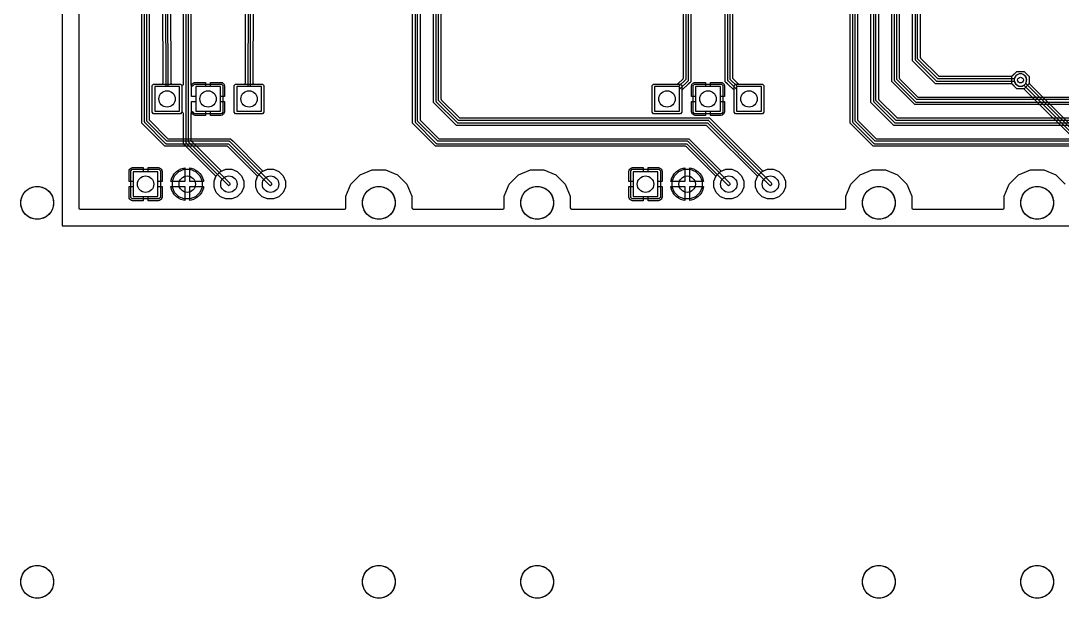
# Model space of a CAD drawing. Header units: millimetres. Extents: x -3 to 112, y -23 to 75.
# Drawn here: x -2.5 to 61, y -22.7 to 12.5 of the extents above; entities that cross this region are included whole.
import ezdxf

# ---------------------------------------------------------------- set-up
doc = ezdxf.new("R2010")
doc.units = ezdxf.units.MM

msp = doc.modelspace()

# ---------------------------------------------------------------- linework, layer by layer
at = {"layer": '16_copper'}
for points in [[(6.274, 19.05), (6.311, 8.494), (5.636, 8.494), (5.636, 6.986), (7.144, 6.986), (7.144, 8.494), (6.464, 8.494), (6.426, 19.019)], [(11.354, 19.019), (11.316, 8.494), (10.636, 8.494), (10.636, 6.986), (12.144, 6.986), (12.144, 8.494), (11.469, 8.494), (11.506, 19.05)]]:
    msp.add_lwpolyline(points, dxfattribs=at)
for points in [[(6.579, 18.924), (6.615, 8.722), (6.616, 8.717, 0.392053), (6.691, 8.646), (7.207, 8.646), (7.261, 8.592), (7.264, 8.59), (7.265, 8.588, 0.54841), (7.389, 8.625), (7.39, 8.634), (7.391, 8.641, 0.015781), (7.391, 8.646), (7.391, 19.145)], [(7.544, 19.05), (7.544, 5.08), (7.545, 5.072), (7.546, 5.063, 0.087654), (7.556, 5.039), (7.561, 5.033), (7.566, 5.026), (10.106, 2.486), (10.124, 2.473, 0.14431), (10.166, 2.464), (10.187, 2.469, 0.544696), (10.214, 2.594), (7.696, 5.112), (7.696, 19.018)], [(7.849, 18.924), (7.849, 8.606), (7.849, 8.603), (7.849, 8.6, 0.548396), (7.962, 8.54), (7.969, 8.545), (7.975, 8.549, 0.015772), (7.979, 8.552), (8.073, 8.646), (9.707, 8.646), (9.796, 8.557), (9.796, 6.923), (9.707, 6.834), (8.073, 6.834), (7.979, 6.928), (7.976, 6.929), (7.975, 6.932, 0.54841), (7.851, 6.895), (7.85, 6.886), (7.849, 6.879, 0.015781), (7.849, 6.874), (7.849, 5.206), (7.849, 5.201), (7.849, 5.196), (7.85, 5.193), (7.85, 5.189, 0.01577), (7.852, 5.185), (7.855, 5.178), (7.856, 5.175), (7.857, 5.174), (7.858, 5.169, 0.015774), (7.861, 5.165), (7.866, 5.159), (7.867, 5.157), (7.868, 5.157), (7.868, 5.156), (7.871, 5.152), (9.659, 3.364), (9.66, 3.363), (9.661, 3.362, 0.218345), (9.722, 3.343), (9.732, 3.345), (9.74, 3.347, 0.007884), (9.742, 3.348), (9.98, 3.446), (10.34, 3.446), (10.673, 3.308), (10.928, 3.053), (11.066, 2.72), (11.066, 2.36), (10.928, 2.027), (10.673, 1.772), (10.34, 1.634), (9.98, 1.634), (9.647, 1.772), (9.392, 2.027), (9.254, 2.36), (9.254, 2.72), (9.352, 2.958), (9.353, 2.96), (9.353, 2.961, 0.218355), (9.348, 3.024), (9.342, 3.033), (9.337, 3.039, 0.007882), (9.336, 3.041), (7.548, 4.829), (7.391, 4.985), (7.391, 6.834), (7.391, 6.837), (7.391, 6.84, 0.548396), (7.278, 6.9), (7.271, 6.895), (7.265, 6.891, 0.015772), (7.261, 6.888), (7.207, 6.834), (5.573, 6.834), (5.484, 6.923), (5.484, 8.557), (5.573, 8.646), (6.082, 8.646), (6.087, 8.647), (6.093, 8.647, 0.35046), (6.157, 8.717), (6.158, 8.723), (6.122, 18.924)], [(11.658, 18.924), (11.622, 8.723), (11.623, 8.717), (11.623, 8.711, 0.350473), (11.693, 8.647), (11.698, 8.646), (12.207, 8.646), (12.296, 8.557), (12.296, 6.923), (12.207, 6.834), (10.573, 6.834), (10.484, 6.923), (10.484, 8.557), (10.573, 8.646), (11.089, 8.646), (11.094, 8.647, 0.39204), (11.165, 8.722), (11.201, 18.924)], [(1.016, 13.403), (1.016, 1.092), (1.017, 1.087, 0.392588), (1.092, 1.016), (17.212, 1.016), (17.217, 1.017, 0.392588), (17.288, 1.092), (17.288, 1.798), (17.595, 2.539), (18.162, 3.106), (18.903, 3.413), (19.705, 3.413), (20.446, 3.106), (21.013, 2.539), (21.32, 1.798), (21.32, 1.092), (21.321, 1.087, 0.392588), (21.396, 1.016), (26.864, 1.016), (26.869, 1.017, 0.392588), (26.94, 1.092), (26.94, 1.798), (27.247, 2.539), (27.814, 3.106), (28.555, 3.413), (29.357, 3.413), (30.098, 3.106), (30.665, 2.539), (30.972, 1.798), (30.972, 1.092), (30.973, 1.087, 0.392588), (31.048, 1.016), (47.692, 1.016), (47.697, 1.017, 0.392588), (47.768, 1.092), (47.768, 1.798), (48.075, 2.539), (48.642, 3.106), (49.383, 3.413), (50.185, 3.413), (50.926, 3.106), (51.493, 2.539), (51.8, 1.798), (51.8, 1.092), (51.801, 1.087, 0.392588), (51.876, 1.016), (57.344, 1.016), (57.349, 1.017, 0.392588), (57.42, 1.092), (57.42, 1.798), (57.727, 2.539), (58.294, 3.106), (59.035, 3.413), (59.837, 3.413), (60.578, 3.106), (61.145, 2.539)], [(62.135, 4.851), (58.65, 8.337), (58.643, 8.342), (58.636, 8.348, 0.087651), (58.612, 8.358), (58.604, 8.358), (58.596, 8.359), (58.2, 8.359), (57.889, 8.67), (57.889, 9.11), (58.2, 9.421), (58.64, 9.421), (58.951, 9.11), (58.951, 8.714), (58.952, 8.706), (58.952, 8.697, 0.087654), (58.963, 8.673), (58.968, 8.667), (58.971, 8.663), (58.972, 8.662), (58.972, 8.661), (58.973, 8.66), (62.302, 5.331)]]:
    msp.add_lwpolyline(points, format="xyb", dxfattribs=at)
msp.add_lwpolyline([(101.627, 2.469, 0.544696), (101.654, 2.594), (99.114, 5.134), (99.107, 5.139), (99.101, 5.144, 0.087651), (99.076, 5.154), (99.069, 5.155), (99.06, 5.156), (62.262, 5.156), (58.736, 8.681), (58.76, 8.722, 1), (58.08, 9.058), (58.061, 9.012, 0.714262), (58.629, 8.574), (62.176, 5.026), (62.183, 5.021), (62.189, 5.016, 0.087651), (62.214, 5.006), (62.221, 5.005), (62.23, 5.004), (99.028, 5.004), (101.546, 2.486), (101.564, 2.473, 0.14431), (101.606, 2.464)], format="xyb", close=True, dxfattribs=at)
for points in [[(9.644, 8.494), (8.136, 8.494), (8.136, 6.986), (9.644, 6.986)], [(36.053, 6.834), (35.964, 6.923), (35.964, 8.557), (36.053, 8.646), (37.687, 8.646), (37.776, 8.557), (37.776, 6.923), (37.687, 6.834)], [(37.624, 8.494), (36.116, 8.494), (36.116, 6.986), (37.624, 6.986)], [(38.553, 6.834), (38.464, 6.923), (38.464, 8.557), (38.553, 8.646), (40.187, 8.646), (40.276, 8.557), (40.276, 6.923), (40.187, 6.834)], [(40.124, 8.494), (38.616, 8.494), (38.616, 6.986), (40.124, 6.986)], [(41.053, 6.834), (40.964, 6.923), (40.964, 8.557), (41.053, 8.646), (42.687, 8.646), (42.776, 8.557), (42.776, 6.923), (42.687, 6.834)], [(42.624, 8.494), (41.116, 8.494), (41.116, 6.986), (42.624, 6.986)], [(4.263, 1.634), (4.174, 1.723), (4.174, 3.357), (4.263, 3.446), (5.897, 3.446), (5.986, 3.357), (5.986, 1.723), (5.897, 1.634)], [(5.834, 3.294), (4.326, 3.294), (4.326, 1.786), (5.834, 1.786)], [(6.624, 2.692), (6.637, 2.776), (6.686, 2.927), (6.758, 3.068), (6.851, 3.197), (6.963, 3.309), (7.092, 3.402), (7.233, 3.474), (7.384, 3.523), (7.468, 3.536), (7.468, 2.692)], [(7.772, 2.692), (7.772, 3.536), (7.856, 3.523), (8.007, 3.474), (8.148, 3.402), (8.277, 3.309), (8.389, 3.197), (8.482, 3.068), (8.554, 2.927), (8.603, 2.776), (8.616, 2.692)], [(12.52, 1.634), (12.187, 1.772), (11.932, 2.027), (11.794, 2.36), (11.794, 2.72), (11.932, 3.053), (12.187, 3.308), (12.52, 3.446), (12.88, 3.446), (13.213, 3.308), (13.468, 3.053), (13.606, 2.72), (13.606, 2.36), (13.468, 2.027), (13.213, 1.772), (12.88, 1.634)], [(34.743, 1.634), (34.654, 1.723), (34.654, 3.357), (34.743, 3.446), (36.377, 3.446), (36.466, 3.357), (36.466, 1.723), (36.377, 1.634)], [(36.314, 3.294), (34.806, 3.294), (34.806, 1.786), (36.314, 1.786)], [(37.104, 2.692), (37.117, 2.776), (37.166, 2.927), (37.238, 3.068), (37.331, 3.197), (37.443, 3.309), (37.572, 3.402), (37.713, 3.474), (37.864, 3.523), (37.948, 3.536), (37.948, 2.692)], [(38.252, 2.692), (38.252, 3.536), (38.336, 3.523), (38.487, 3.474), (38.628, 3.402), (38.757, 3.309), (38.869, 3.197), (38.962, 3.068), (39.034, 2.927), (39.083, 2.776), (39.096, 2.692)], [(40.46, 1.634), (40.127, 1.772), (39.872, 2.027), (39.734, 2.36), (39.734, 2.72), (39.872, 3.053), (40.127, 3.308), (40.46, 3.446), (40.82, 3.446), (41.153, 3.308), (41.408, 3.053), (41.546, 2.72), (41.546, 2.36), (41.408, 2.027), (41.153, 1.772), (40.82, 1.634)], [(43, 1.634), (42.667, 1.772), (42.412, 2.027), (42.274, 2.36), (42.274, 2.72), (42.412, 3.053), (42.667, 3.308), (43, 3.446), (43.36, 3.446), (43.693, 3.308), (43.948, 3.053), (44.086, 2.72), (44.086, 2.36), (43.948, 2.027), (43.693, 1.772), (43.36, 1.634)], [(7.62, 2.54), (7.62, 2.54), (7.62, 2.54), (7.62, 2.54)], [(38.1, 2.54), (38.1, 2.54), (38.1, 2.54), (38.1, 2.54)], [(7.384, 1.557), (7.233, 1.606), (7.092, 1.678), (6.963, 1.771), (6.851, 1.883), (6.758, 2.012), (6.686, 2.153), (6.637, 2.304), (6.624, 2.388), (7.468, 2.388), (7.468, 1.544)], [(7.772, 2.388), (8.616, 2.388), (8.603, 2.304), (8.554, 2.153), (8.482, 2.012), (8.389, 1.883), (8.277, 1.771), (8.148, 1.678), (8.007, 1.606), (7.856, 1.557), (7.772, 1.544)], [(37.864, 1.557), (37.713, 1.606), (37.572, 1.678), (37.443, 1.771), (37.331, 1.883), (37.238, 2.012), (37.166, 2.153), (37.117, 2.304), (37.104, 2.388), (37.948, 2.388), (37.948, 1.544)], [(38.252, 2.388), (39.096, 2.388), (39.083, 2.304), (39.034, 2.153), (38.962, 2.012), (38.869, 1.883), (38.757, 1.771), (38.628, 1.678), (38.487, 1.606), (38.336, 1.557), (38.252, 1.544)]]:
    msp.add_lwpolyline(points, close=True, dxfattribs=at)
at = {"layer": '1_copper'}
for points in [[(21.819, 50.247), (21.819, 6.476), (21.82, 6.468), (21.82, 6.459, 0.087654), (21.831, 6.435), (21.836, 6.429), (21.841, 6.422), (22.932, 5.331), (22.939, 5.326), (22.946, 5.32, 0.087651), (22.97, 5.31), (22.978, 5.31), (22.986, 5.309), (38.195, 5.309), (38.351, 5.152), (40.139, 3.364), (40.14, 3.363), (40.141, 3.362, 0.218345), (40.202, 3.343), (40.212, 3.345), (40.22, 3.347, 0.007884), (40.222, 3.348), (40.46, 3.446), (40.82, 3.446), (41.153, 3.308), (41.408, 3.053), (41.546, 2.72), (41.546, 2.36), (41.408, 2.027), (41.153, 1.772), (40.82, 1.634), (40.46, 1.634), (40.127, 1.772), (39.872, 2.027), (39.734, 2.36), (39.734, 2.72), (39.832, 2.958), (39.833, 2.96), (39.833, 2.961, 0.218355), (39.828, 3.024), (39.822, 3.033), (39.817, 3.039, 0.007882), (39.816, 3.041), (38.028, 4.829), (38.021, 4.834), (38.014, 4.84, 0.087651), (37.99, 4.85), (37.982, 4.85), (37.974, 4.851), (22.765, 4.851), (21.361, 6.255), (21.361, 50.247)], [(21.514, 50.429), (21.514, 6.35), (21.515, 6.342), (21.516, 6.333, 0.087654), (21.526, 6.309), (21.531, 6.303), (21.536, 6.296), (22.806, 5.026), (22.813, 5.021), (22.819, 5.016, 0.087651), (22.844, 5.006), (22.851, 5.005), (22.86, 5.004), (38.068, 5.004), (40.586, 2.486), (40.604, 2.473, 0.14431), (40.646, 2.464), (40.667, 2.469, 0.544696), (40.694, 2.594), (38.154, 5.134), (38.147, 5.139), (38.141, 5.144, 0.087651), (38.116, 5.154), (38.109, 5.155), (38.1, 5.156), (22.892, 5.156), (21.666, 6.382), (21.666, 50.429)], [(23.089, 48.977), (23.089, 7.746), (23.09, 7.738), (23.09, 7.729, 0.087654), (23.101, 7.705), (23.106, 7.699), (23.111, 7.692), (24.202, 6.601), (24.209, 6.596), (24.216, 6.59, 0.087651), (24.24, 6.58), (24.248, 6.58), (24.256, 6.579), (39.465, 6.579), (39.621, 6.422), (42.679, 3.364), (42.68, 3.363), (42.681, 3.362, 0.218345), (42.742, 3.343), (42.752, 3.345), (42.76, 3.347, 0.007884), (42.762, 3.348), (43, 3.446), (43.36, 3.446), (43.693, 3.308), (43.948, 3.053), (44.086, 2.72), (44.086, 2.36), (43.948, 2.027), (43.693, 1.772), (43.36, 1.634), (43, 1.634), (42.667, 1.772), (42.412, 2.027), (42.274, 2.36), (42.274, 2.72), (42.372, 2.958), (42.373, 2.96), (42.373, 2.961, 0.218355), (42.368, 3.024), (42.362, 3.033), (42.357, 3.039, 0.007882), (42.356, 3.041), (39.298, 6.099), (39.291, 6.104), (39.284, 6.11, 0.087651), (39.26, 6.12), (39.252, 6.12), (39.244, 6.121), (24.035, 6.121), (22.631, 7.525), (22.631, 48.977)], [(22.784, 49.159), (22.784, 7.62), (22.785, 7.612), (22.786, 7.603, 0.087654), (22.796, 7.579), (22.801, 7.573), (22.806, 7.566), (24.076, 6.296), (24.083, 6.291), (24.089, 6.286, 0.087651), (24.114, 6.276), (24.121, 6.275), (24.13, 6.274), (39.338, 6.274), (43.126, 2.486), (43.144, 2.473, 0.14431), (43.186, 2.464), (43.207, 2.469, 0.544696), (43.234, 2.594), (39.424, 6.404), (39.417, 6.409), (39.411, 6.414, 0.087651), (39.386, 6.424), (39.379, 6.425), (39.37, 6.426), (24.162, 6.426), (22.936, 7.652), (22.936, 49.159)], [(68.58, 5.156), (49.562, 5.156), (48.336, 6.382), (48.336, 40.269), (48.382, 40.281, 1), (48.138, 40.999), (48.092, 40.98, 0.714263), (48.184, 40.269), (48.184, 6.35), (48.185, 6.342), (48.186, 6.333, 0.087654), (48.196, 6.309), (48.201, 6.303), (48.206, 6.296), (49.476, 5.026), (49.483, 5.021), (49.489, 5.016, 0.087651), (49.514, 5.006), (49.521, 5.005), (49.53, 5.004), (68.548, 5.004)], [(48.489, 40.087), (48.489, 6.476), (48.49, 6.468), (48.49, 6.459, 0.087654), (48.501, 6.435), (48.506, 6.429), (48.511, 6.422), (49.602, 5.331), (49.609, 5.326), (49.616, 5.32, 0.087651), (49.64, 5.31), (49.648, 5.31), (49.656, 5.309), (68.675, 5.309)], [(69.85, 6.426), (50.832, 6.426), (49.606, 7.652), (49.606, 38.999), (49.652, 39.011, 1), (49.408, 39.729), (49.362, 39.71, 0.714263), (49.454, 38.999), (49.454, 7.62), (49.455, 7.612), (49.456, 7.603, 0.087654), (49.466, 7.579), (49.471, 7.573), (49.476, 7.566), (50.746, 6.296), (50.753, 6.291), (50.759, 6.286, 0.087651), (50.784, 6.276), (50.791, 6.275), (50.8, 6.274), (69.818, 6.274)], [(49.759, 38.817), (49.759, 7.746), (49.76, 7.738), (49.76, 7.729, 0.087654), (49.771, 7.705), (49.776, 7.699), (49.781, 7.692), (50.872, 6.601), (50.879, 6.596), (50.886, 6.59, 0.087651), (50.91, 6.58), (50.918, 6.58), (50.926, 6.579), (69.945, 6.579)], [(61.859, 7.696), (52.102, 7.696), (50.876, 8.922), (50.876, 37.729), (50.922, 37.741, 1), (50.678, 38.459), (50.632, 38.44, 0.714263), (50.724, 37.729), (50.724, 8.89), (50.725, 8.882), (50.726, 8.873, 0.087654), (50.736, 8.849), (50.741, 8.843), (50.746, 8.836), (52.016, 7.566), (52.023, 7.561), (52.029, 7.556, 0.087651), (52.054, 7.546), (52.061, 7.545), (52.07, 7.544), (61.859, 7.544)], [(51.029, 37.547), (51.029, 9.016), (51.029, 9.011), (51.029, 9.006), (51.03, 9.003), (51.03, 8.999, 0.01577), (51.032, 8.995), (51.035, 8.988), (51.036, 8.985), (51.037, 8.984), (51.038, 8.979, 0.015774), (51.041, 8.975), (51.046, 8.969), (51.047, 8.967), (51.048, 8.967), (51.048, 8.966), (51.051, 8.962), (52.142, 7.871), (52.149, 7.866), (52.156, 7.86, 0.087651), (52.18, 7.85), (52.188, 7.85), (52.196, 7.849), (61.677, 7.849)], [(52.299, 37.547), (52.299, 10.286), (52.3, 10.278), (52.3, 10.269, 0.087654), (52.311, 10.245), (52.316, 10.239), (52.321, 10.232), (53.412, 9.141), (53.419, 9.136), (53.426, 9.13, 0.087651), (53.45, 9.12), (53.458, 9.12), (53.466, 9.119), (57.867, 9.119), (57.875, 9.12), (57.884, 9.12, 0.087654), (57.908, 9.131), (57.914, 9.136), (57.921, 9.141), (58.2, 9.421), (58.64, 9.421), (58.951, 9.11), (58.951, 8.67), (58.64, 8.359), (58.2, 8.359), (57.921, 8.639), (57.914, 8.644), (57.907, 8.65, 0.087651), (57.883, 8.66), (57.875, 8.66), (57.867, 8.661), (53.245, 8.661), (51.841, 10.065), (51.841, 37.547)], [(51.994, 37.729), (51.994, 10.16), (51.995, 10.152), (51.996, 10.143, 0.087654), (52.006, 10.119), (52.011, 10.113), (52.016, 10.106), (53.286, 8.836), (53.293, 8.831), (53.299, 8.826, 0.087651), (53.324, 8.816), (53.331, 8.815), (53.34, 8.814), (58.049, 8.814), (58.061, 8.768, 0.339454), (58.445, 8.512), (58.494, 8.518, 1), (58.346, 9.262), (58.298, 9.249, 0.2663), (58.049, 8.966), (53.372, 8.966), (52.146, 10.192), (52.146, 37.729)], [(40.564, 25.368), (40.564, 8.89), (40.565, 8.88), (40.566, 8.871, 0.079203), (40.576, 8.849), (40.581, 8.843), (40.588, 8.834), (41.116, 8.341), (41.116, 6.986), (42.624, 6.986), (42.624, 8.494), (41.175, 8.494), (40.716, 8.923), (40.716, 25.4)], [(40.869, 21.204), (40.869, 9.022), (40.87, 9.013), (40.871, 9.003, 0.079193), (40.881, 8.981), (40.886, 8.975), (40.893, 8.967), (41.213, 8.667), (41.219, 8.663), (41.225, 8.658, 0.096126), (41.252, 8.648), (41.258, 8.647), (41.265, 8.646), (42.687, 8.646), (42.776, 8.557), (42.776, 6.923), (42.687, 6.834), (41.053, 6.834), (40.964, 6.923), (40.964, 8.241), (40.962, 8.251), (40.961, 8.261, 0.079193), (40.951, 8.283), (40.946, 8.289), (40.939, 8.297), (40.572, 8.641), (40.566, 8.645), (40.56, 8.65, 0.02318), (40.554, 8.653), (40.553, 8.654), (40.482, 8.725), (40.481, 8.725), (40.48, 8.726), (40.411, 8.791), (40.411, 8.885), (40.411, 8.886), (40.411, 8.887), (40.408, 8.988), (40.409, 8.99, 0.068909), (40.411, 9.01), (40.411, 25.274)], [(38.024, 24.13), (38.024, 8.923), (37.565, 8.494), (36.116, 8.494), (36.116, 6.986), (37.624, 6.986), (37.624, 8.341), (38.152, 8.834), (38.158, 8.842), (38.164, 8.849, 0.079194), (38.174, 8.871), (38.175, 8.879), (38.176, 8.89), (38.176, 24.109)], [(38.329, 24.046), (38.329, 9.01), (38.33, 9.003), (38.33, 8.996, 0.023131), (38.332, 8.989), (38.332, 8.988), (38.329, 8.887), (38.329, 8.886), (38.329, 8.885), (38.329, 8.791), (38.26, 8.726), (38.259, 8.726), (38.258, 8.725), (38.187, 8.653), (38.185, 8.653, 0.06891), (38.168, 8.641), (37.801, 8.297), (37.794, 8.289), (37.788, 8.282, 0.079194), (37.779, 8.26), (37.778, 8.252), (37.776, 8.241), (37.776, 6.923), (37.687, 6.834), (36.053, 6.834), (35.964, 6.923), (35.964, 8.557), (36.053, 8.646), (37.475, 8.646), (37.482, 8.647), (37.489, 8.648, 0.141388), (37.527, 8.667), (37.847, 8.967), (37.853, 8.974), (37.86, 8.982, 0.079194), (37.869, 9.004), (37.87, 9.012), (37.871, 9.022), (37.871, 21.334)], [(5.309, 16.605), (5.309, 6.476), (5.31, 6.468), (5.31, 6.459, 0.087654), (5.321, 6.435), (5.326, 6.429), (5.331, 6.422), (6.422, 5.331), (6.429, 5.326), (6.436, 5.32, 0.087651), (6.46, 5.31), (6.468, 5.31), (6.476, 5.309), (10.255, 5.309), (10.411, 5.152), (12.199, 3.364), (12.2, 3.363), (12.201, 3.362, 0.218345), (12.262, 3.343), (12.272, 3.345), (12.28, 3.347, 0.007884), (12.282, 3.348), (12.52, 3.446), (12.88, 3.446), (13.213, 3.308), (13.468, 3.053), (13.606, 2.72), (13.606, 2.36), (13.468, 2.027), (13.213, 1.772), (12.88, 1.634), (12.52, 1.634), (12.187, 1.772), (11.932, 2.027), (11.794, 2.36), (11.794, 2.72), (11.892, 2.958), (11.893, 2.96), (11.893, 2.961, 0.218355), (11.888, 3.024), (11.882, 3.033), (11.877, 3.039, 0.007882), (11.876, 3.041), (10.088, 4.829), (10.081, 4.834), (10.074, 4.84, 0.087651), (10.05, 4.85), (10.042, 4.85), (10.034, 4.851), (6.255, 4.851), (4.851, 6.255), (4.851, 16.384)], [(5.004, 16.478), (5.004, 6.35), (5.005, 6.342), (5.006, 6.333, 0.087654), (5.016, 6.309), (5.021, 6.303), (5.026, 6.296), (6.296, 5.026), (6.303, 5.021), (6.309, 5.016, 0.087651), (6.334, 5.006), (6.341, 5.005), (6.35, 5.004), (10.128, 5.004), (12.646, 2.486), (12.664, 2.473, 0.14431), (12.706, 2.464), (12.727, 2.469, 0.544696), (12.754, 2.594), (10.214, 5.134), (10.207, 5.139), (10.201, 5.144, 0.087651), (10.176, 5.154), (10.169, 5.155), (10.16, 5.156), (6.382, 5.156), (5.156, 6.382), (5.156, 16.51)], [(1.016, 13.403), (1.016, 1.092), (1.017, 1.087, 0.392588), (1.092, 1.016), (17.212, 1.016), (17.217, 1.017, 0.392588), (17.288, 1.092), (17.288, 1.798), (17.595, 2.539), (18.162, 3.106), (18.903, 3.413), (19.705, 3.413), (20.446, 3.106), (21.013, 2.539), (21.32, 1.798), (21.32, 1.092), (21.321, 1.087, 0.392588), (21.396, 1.016), (26.864, 1.016), (26.869, 1.017, 0.392588), (26.94, 1.092), (26.94, 1.798), (27.247, 2.539), (27.814, 3.106), (28.555, 3.413), (29.357, 3.413), (30.098, 3.106), (30.665, 2.539), (30.972, 1.798), (30.972, 1.092), (30.973, 1.087, 0.392588), (31.048, 1.016), (47.692, 1.016), (47.697, 1.017, 0.392588), (47.768, 1.092), (47.768, 1.798), (48.075, 2.539), (48.642, 3.106), (49.383, 3.413), (50.185, 3.413), (50.926, 3.106), (51.493, 2.539), (51.8, 1.798), (51.8, 1.092), (51.801, 1.087, 0.392588), (51.876, 1.016), (57.344, 1.016), (57.349, 1.017, 0.392588), (57.42, 1.092), (57.42, 1.798), (57.727, 2.539), (58.294, 3.106), (59.035, 3.413), (59.837, 3.413), (60.578, 3.106), (61.145, 2.539)]]:
    msp.add_lwpolyline(points, format="xyb", dxfattribs=at)
for points in [[(68.454, 4.851), (49.435, 4.851), (48.031, 6.255), (48.031, 40.087)], [(69.724, 6.121), (50.705, 6.121), (49.301, 7.525), (49.301, 38.817)], [(61.677, 7.391), (51.975, 7.391), (50.571, 8.795), (50.571, 37.547)]]:
    msp.add_lwpolyline(points, dxfattribs=at)
for points in [[(5.573, 6.834), (5.484, 6.923), (5.484, 8.557), (5.573, 8.646), (7.207, 8.646), (7.296, 8.557), (7.296, 6.923), (7.207, 6.834)], [(7.144, 8.494), (5.636, 8.494), (5.636, 6.986), (7.144, 6.986)], [(7.882, 7.892), (7.882, 8.527), (7.899, 8.592), (7.933, 8.65), (7.98, 8.697), (8.038, 8.731), (8.103, 8.748), (8.738, 8.748), (8.738, 8.494), (8.136, 8.494), (8.136, 7.892)], [(9.644, 7.892), (9.644, 8.494), (9.042, 8.494), (9.042, 8.748), (9.677, 8.748), (9.742, 8.731), (9.8, 8.697), (9.847, 8.65), (9.881, 8.592), (9.898, 8.527), (9.898, 7.892)], [(10.573, 6.834), (10.484, 6.923), (10.484, 8.557), (10.573, 8.646), (12.207, 8.646), (12.296, 8.557), (12.296, 6.923), (12.207, 6.834)], [(12.144, 8.494), (10.636, 8.494), (10.636, 6.986), (12.144, 6.986)], [(38.362, 7.892), (38.362, 8.527), (38.379, 8.592), (38.413, 8.65), (38.46, 8.697), (38.518, 8.731), (38.583, 8.748), (39.218, 8.748), (39.218, 8.494), (38.616, 8.494), (38.616, 7.892)], [(40.124, 7.892), (40.124, 8.494), (39.522, 8.494), (39.522, 8.748), (40.157, 8.748), (40.222, 8.731), (40.28, 8.697), (40.327, 8.65), (40.361, 8.592), (40.378, 8.527), (40.378, 7.892)], [(8.103, 6.732), (8.038, 6.749), (7.98, 6.783), (7.933, 6.83), (7.899, 6.888), (7.882, 6.953), (7.882, 7.588), (8.136, 7.588), (8.136, 6.986), (8.738, 6.986), (8.738, 6.732)], [(9.042, 6.732), (9.042, 6.986), (9.644, 6.986), (9.644, 7.588), (9.898, 7.588), (9.898, 6.953), (9.881, 6.888), (9.847, 6.83), (9.8, 6.783), (9.742, 6.749), (9.677, 6.732)], [(38.583, 6.732), (38.518, 6.749), (38.46, 6.783), (38.413, 6.83), (38.379, 6.888), (38.362, 6.953), (38.362, 7.588), (38.616, 7.588), (38.616, 6.986), (39.218, 6.986), (39.218, 6.732)], [(39.522, 6.732), (39.522, 6.986), (40.124, 6.986), (40.124, 7.588), (40.378, 7.588), (40.378, 6.953), (40.361, 6.888), (40.327, 6.83), (40.28, 6.783), (40.222, 6.749), (40.157, 6.732)], [(4.072, 2.692), (4.072, 3.327), (4.089, 3.392), (4.123, 3.45), (4.17, 3.497), (4.228, 3.531), (4.293, 3.548), (4.928, 3.548), (4.928, 3.294), (4.326, 3.294), (4.326, 2.692)], [(5.834, 2.692), (5.834, 3.294), (5.232, 3.294), (5.232, 3.548), (5.867, 3.548), (5.932, 3.531), (5.99, 3.497), (6.037, 3.45), (6.071, 3.392), (6.088, 3.327), (6.088, 2.692)], [(7.44, 1.634), (7.107, 1.772), (6.852, 2.027), (6.714, 2.36), (6.714, 2.72), (6.852, 3.053), (7.107, 3.308), (7.44, 3.446), (7.8, 3.446), (8.133, 3.308), (8.388, 3.053), (8.526, 2.72), (8.526, 2.36), (8.388, 2.027), (8.133, 1.772), (7.8, 1.634)], [(9.98, 1.634), (9.647, 1.772), (9.392, 2.027), (9.254, 2.36), (9.254, 2.72), (9.392, 3.053), (9.647, 3.308), (9.98, 3.446), (10.34, 3.446), (10.673, 3.308), (10.928, 3.053), (11.066, 2.72), (11.066, 2.36), (10.928, 2.027), (10.673, 1.772), (10.34, 1.634)], [(34.552, 2.692), (34.552, 3.327), (34.569, 3.392), (34.603, 3.45), (34.65, 3.497), (34.708, 3.531), (34.773, 3.548), (35.408, 3.548), (35.408, 3.294), (34.806, 3.294), (34.806, 2.692)], [(36.314, 2.692), (36.314, 3.294), (35.712, 3.294), (35.712, 3.548), (36.347, 3.548), (36.412, 3.531), (36.47, 3.497), (36.517, 3.45), (36.551, 3.392), (36.568, 3.327), (36.568, 2.692)], [(37.92, 1.634), (37.587, 1.772), (37.332, 2.027), (37.194, 2.36), (37.194, 2.72), (37.332, 3.053), (37.587, 3.308), (37.92, 3.446), (38.28, 3.446), (38.613, 3.308), (38.868, 3.053), (39.006, 2.72), (39.006, 2.36), (38.868, 2.027), (38.613, 1.772), (38.28, 1.634)], [(4.293, 1.532), (4.228, 1.549), (4.17, 1.583), (4.123, 1.63), (4.089, 1.688), (4.072, 1.753), (4.072, 2.388), (4.326, 2.388), (4.326, 1.786), (4.928, 1.786), (4.928, 1.532)], [(5.232, 1.532), (5.232, 1.786), (5.834, 1.786), (5.834, 2.388), (6.088, 2.388), (6.088, 1.753), (6.071, 1.688), (6.037, 1.63), (5.99, 1.583), (5.932, 1.549), (5.867, 1.532)], [(34.773, 1.532), (34.708, 1.549), (34.65, 1.583), (34.603, 1.63), (34.569, 1.688), (34.552, 1.753), (34.552, 2.388), (34.806, 2.388), (34.806, 1.786), (35.408, 1.786), (35.408, 1.532)], [(35.712, 1.532), (35.712, 1.786), (36.314, 1.786), (36.314, 2.388), (36.568, 2.388), (36.568, 1.753), (36.551, 1.688), (36.517, 1.63), (36.47, 1.583), (36.412, 1.549), (36.347, 1.532)]]:
    msp.add_lwpolyline(points, close=True, dxfattribs=at)
at = {"layer": 'drills_NPTH'}
for centre in [(-1.524, 1.397), (19.304, 1.397), (28.956, 1.397), (49.784, 1.397), (59.436, 1.397), (-1.524, -21.717), (19.304, -21.717), (28.956, -21.717), (49.784, -21.717), (59.436, -21.717)]:
    msp.add_circle(centre, 1, dxfattribs=at)
at = {"layer": 'drills_PTH'}
for centre in [(6.39, 7.74), (8.89, 7.74), (11.39, 7.74), (36.87, 7.74), (39.37, 7.74), (41.87, 7.74), (5.08, 2.54), (7.62, 2.54), (10.16, 2.54), (12.7, 2.54), (35.56, 2.54), (38.1, 2.54), (40.64, 2.54), (43.18, 2.54)]:
    msp.add_circle(centre, 0.5, dxfattribs=at)
at = {"layer": 'drills_via_1_16'}
msp.add_circle((58.42, 8.89), 0.175, dxfattribs=at)
at = {"layer": 'holes'}
for points in [[(-0.524, 1.353), (-0.532, 1.266), (-0.547, 1.18), (-0.569, 1.096), (-0.599, 1.014), (-0.636, 0.935), (-0.68, 0.859), (-0.73, 0.788), (-0.786, 0.721), (-0.848, 0.659), (-0.915, 0.603), (-0.986, 0.553), (-1.062, 0.509), (-1.141, 0.472), (-1.223, 0.442), (-1.307, 0.42), (-1.393, 0.405), (-1.48, 0.397), (-1.568, 0.397), (-1.655, 0.405), (-1.741, 0.42), (-1.825, 0.442), (-1.907, 0.472), (-1.986, 0.509), (-2.062, 0.553), (-2.133, 0.603), (-2.2, 0.659), (-2.262, 0.721), (-2.318, 0.788), (-2.368, 0.859), (-2.412, 0.935), (-2.449, 1.014), (-2.479, 1.096), (-2.501, 1.18), (-2.516, 1.266), (-2.524, 1.353), (-2.524, 1.441), (-2.516, 1.528), (-2.501, 1.614), (-2.479, 1.698), (-2.449, 1.78), (-2.412, 1.859), (-2.368, 1.935), (-2.318, 2.006), (-2.262, 2.073), (-2.2, 2.135), (-2.133, 2.191), (-2.062, 2.241), (-1.986, 2.285), (-1.907, 2.322), (-1.825, 2.352), (-1.741, 2.374), (-1.655, 2.389), (-1.568, 2.397), (-1.48, 2.397), (-1.393, 2.389), (-1.307, 2.374), (-1.223, 2.352), (-1.141, 2.322), (-1.062, 2.285), (-0.986, 2.241), (-0.915, 2.191), (-0.848, 2.135), (-0.786, 2.073), (-0.73, 2.006), (-0.68, 1.935), (-0.636, 1.859), (-0.599, 1.78), (-0.569, 1.698), (-0.547, 1.614), (-0.532, 1.528), (-0.524, 1.441), (-0.524, 1.353)], [(20.304, 1.353), (20.296, 1.266), (20.281, 1.18), (20.259, 1.096), (20.229, 1.014), (20.192, 0.935), (20.148, 0.859), (20.098, 0.788), (20.042, 0.721), (19.98, 0.659), (19.913, 0.603), (19.842, 0.553), (19.766, 0.509), (19.687, 0.472), (19.605, 0.442), (19.521, 0.42), (19.435, 0.405), (19.348, 0.397), (19.26, 0.397), (19.173, 0.405), (19.087, 0.42), (19.003, 0.442), (18.921, 0.472), (18.842, 0.509), (18.766, 0.553), (18.695, 0.603), (18.628, 0.659), (18.566, 0.721), (18.51, 0.788), (18.46, 0.859), (18.416, 0.935), (18.379, 1.014), (18.349, 1.096), (18.327, 1.18), (18.312, 1.266), (18.304, 1.353), (18.304, 1.441), (18.312, 1.528), (18.327, 1.614), (18.349, 1.698), (18.379, 1.78), (18.416, 1.859), (18.46, 1.935), (18.51, 2.006), (18.566, 2.073), (18.628, 2.135), (18.695, 2.191), (18.766, 2.241), (18.842, 2.285), (18.921, 2.322), (19.003, 2.352), (19.087, 2.374), (19.173, 2.389), (19.26, 2.397), (19.348, 2.397), (19.435, 2.389), (19.521, 2.374), (19.605, 2.352), (19.687, 2.322), (19.766, 2.285), (19.842, 2.241), (19.913, 2.191), (19.98, 2.135), (20.042, 2.073), (20.098, 2.006), (20.148, 1.935), (20.192, 1.859), (20.229, 1.78), (20.259, 1.698), (20.281, 1.614), (20.296, 1.528), (20.304, 1.441), (20.304, 1.353)], [(29.956, 1.353), (29.948, 1.266), (29.933, 1.18), (29.911, 1.096), (29.881, 1.014), (29.844, 0.935), (29.8, 0.859), (29.75, 0.788), (29.694, 0.721), (29.632, 0.659), (29.565, 0.603), (29.494, 0.553), (29.418, 0.509), (29.339, 0.472), (29.257, 0.442), (29.173, 0.42), (29.087, 0.405), (29, 0.397), (28.912, 0.397), (28.825, 0.405), (28.739, 0.42), (28.655, 0.442), (28.573, 0.472), (28.494, 0.509), (28.418, 0.553), (28.347, 0.603), (28.28, 0.659), (28.218, 0.721), (28.162, 0.788), (28.112, 0.859), (28.068, 0.935), (28.031, 1.014), (28.001, 1.096), (27.979, 1.18), (27.964, 1.266), (27.956, 1.353), (27.956, 1.441), (27.964, 1.528), (27.979, 1.614), (28.001, 1.698), (28.031, 1.78), (28.068, 1.859), (28.112, 1.935), (28.162, 2.006), (28.218, 2.073), (28.28, 2.135), (28.347, 2.191), (28.418, 2.241), (28.494, 2.285), (28.573, 2.322), (28.655, 2.352), (28.739, 2.374), (28.825, 2.389), (28.912, 2.397), (29, 2.397), (29.087, 2.389), (29.173, 2.374), (29.257, 2.352), (29.339, 2.322), (29.418, 2.285), (29.494, 2.241), (29.565, 2.191), (29.632, 2.135), (29.694, 2.073), (29.75, 2.006), (29.8, 1.935), (29.844, 1.859), (29.881, 1.78), (29.911, 1.698), (29.933, 1.614), (29.948, 1.528), (29.956, 1.441), (29.956, 1.353)], [(50.784, 1.353), (50.776, 1.266), (50.761, 1.18), (50.739, 1.096), (50.709, 1.014), (50.672, 0.935), (50.628, 0.859), (50.578, 0.788), (50.522, 0.721), (50.46, 0.659), (50.393, 0.603), (50.322, 0.553), (50.246, 0.509), (50.167, 0.472), (50.085, 0.442), (50.001, 0.42), (49.915, 0.405), (49.828, 0.397), (49.74, 0.397), (49.653, 0.405), (49.567, 0.42), (49.483, 0.442), (49.401, 0.472), (49.322, 0.509), (49.246, 0.553), (49.175, 0.603), (49.108, 0.659), (49.046, 0.721), (48.99, 0.788), (48.94, 0.859), (48.896, 0.935), (48.859, 1.014), (48.829, 1.096), (48.807, 1.18), (48.792, 1.266), (48.784, 1.353), (48.784, 1.441), (48.792, 1.528), (48.807, 1.614), (48.829, 1.698), (48.859, 1.78), (48.896, 1.859), (48.94, 1.935), (48.99, 2.006), (49.046, 2.073), (49.108, 2.135), (49.175, 2.191), (49.246, 2.241), (49.322, 2.285), (49.401, 2.322), (49.483, 2.352), (49.567, 2.374), (49.653, 2.389), (49.74, 2.397), (49.828, 2.397), (49.915, 2.389), (50.001, 2.374), (50.085, 2.352), (50.167, 2.322), (50.246, 2.285), (50.322, 2.241), (50.393, 2.191), (50.46, 2.135), (50.522, 2.073), (50.578, 2.006), (50.628, 1.935), (50.672, 1.859), (50.709, 1.78), (50.739, 1.698), (50.761, 1.614), (50.776, 1.528), (50.784, 1.441), (50.784, 1.353)], [(60.436, 1.353), (60.428, 1.266), (60.413, 1.18), (60.391, 1.096), (60.361, 1.014), (60.324, 0.935), (60.28, 0.859), (60.23, 0.788), (60.174, 0.721), (60.112, 0.659), (60.045, 0.603), (59.974, 0.553), (59.898, 0.509), (59.819, 0.472), (59.737, 0.442), (59.653, 0.42), (59.567, 0.405), (59.48, 0.397), (59.392, 0.397), (59.305, 0.405), (59.219, 0.42), (59.135, 0.442), (59.053, 0.472), (58.974, 0.509), (58.898, 0.553), (58.827, 0.603), (58.76, 0.659), (58.698, 0.721), (58.642, 0.788), (58.592, 0.859), (58.548, 0.935), (58.511, 1.014), (58.481, 1.096), (58.459, 1.18), (58.444, 1.266), (58.436, 1.353), (58.436, 1.441), (58.444, 1.528), (58.459, 1.614), (58.481, 1.698), (58.511, 1.78), (58.548, 1.859), (58.592, 1.935), (58.642, 2.006), (58.698, 2.073), (58.76, 2.135), (58.827, 2.191), (58.898, 2.241), (58.974, 2.285), (59.053, 2.322), (59.135, 2.352), (59.219, 2.374), (59.305, 2.389), (59.392, 2.397), (59.48, 2.397), (59.567, 2.389), (59.653, 2.374), (59.737, 2.352), (59.819, 2.322), (59.898, 2.285), (59.974, 2.241), (60.045, 2.191), (60.112, 2.135), (60.174, 2.073), (60.23, 2.006), (60.28, 1.935), (60.324, 1.859), (60.361, 1.78), (60.391, 1.698), (60.413, 1.614), (60.428, 1.528), (60.436, 1.441), (60.436, 1.353)], [(-0.524, -21.761), (-0.532, -21.848), (-0.547, -21.934), (-0.569, -22.018), (-0.599, -22.1), (-0.636, -22.179), (-0.68, -22.255), (-0.73, -22.326), (-0.786, -22.393), (-0.848, -22.455), (-0.915, -22.511), (-0.986, -22.561), (-1.062, -22.605), (-1.141, -22.642), (-1.223, -22.672), (-1.307, -22.694), (-1.393, -22.709), (-1.48, -22.717), (-1.568, -22.717), (-1.655, -22.709), (-1.741, -22.694), (-1.825, -22.672), (-1.907, -22.642), (-1.986, -22.605), (-2.062, -22.561), (-2.133, -22.511), (-2.2, -22.455), (-2.262, -22.393), (-2.318, -22.326), (-2.368, -22.255), (-2.412, -22.179), (-2.449, -22.1), (-2.479, -22.018), (-2.501, -21.934), (-2.516, -21.848), (-2.524, -21.761), (-2.524, -21.673), (-2.516, -21.586), (-2.501, -21.5), (-2.479, -21.416), (-2.449, -21.334), (-2.412, -21.255), (-2.368, -21.179), (-2.318, -21.108), (-2.262, -21.041), (-2.2, -20.979), (-2.133, -20.923), (-2.062, -20.873), (-1.986, -20.829), (-1.907, -20.792), (-1.825, -20.762), (-1.741, -20.74), (-1.655, -20.725), (-1.568, -20.717), (-1.48, -20.717), (-1.393, -20.725), (-1.307, -20.74), (-1.223, -20.762), (-1.141, -20.792), (-1.062, -20.829), (-0.986, -20.873), (-0.915, -20.923), (-0.848, -20.979), (-0.786, -21.041), (-0.73, -21.108), (-0.68, -21.179), (-0.636, -21.255), (-0.599, -21.334), (-0.569, -21.416), (-0.547, -21.5), (-0.532, -21.586), (-0.524, -21.673), (-0.524, -21.761)], [(20.304, -21.761), (20.296, -21.848), (20.281, -21.934), (20.259, -22.018), (20.229, -22.1), (20.192, -22.179), (20.148, -22.255), (20.098, -22.326), (20.042, -22.393), (19.98, -22.455), (19.913, -22.511), (19.842, -22.561), (19.766, -22.605), (19.687, -22.642), (19.605, -22.672), (19.521, -22.694), (19.435, -22.709), (19.348, -22.717), (19.26, -22.717), (19.173, -22.709), (19.087, -22.694), (19.003, -22.672), (18.921, -22.642), (18.842, -22.605), (18.766, -22.561), (18.695, -22.511), (18.628, -22.455), (18.566, -22.393), (18.51, -22.326), (18.46, -22.255), (18.416, -22.179), (18.379, -22.1), (18.349, -22.018), (18.327, -21.934), (18.312, -21.848), (18.304, -21.761), (18.304, -21.673), (18.312, -21.586), (18.327, -21.5), (18.349, -21.416), (18.379, -21.334), (18.416, -21.255), (18.46, -21.179), (18.51, -21.108), (18.566, -21.041), (18.628, -20.979), (18.695, -20.923), (18.766, -20.873), (18.842, -20.829), (18.921, -20.792), (19.003, -20.762), (19.087, -20.74), (19.173, -20.725), (19.26, -20.717), (19.348, -20.717), (19.435, -20.725), (19.521, -20.74), (19.605, -20.762), (19.687, -20.792), (19.766, -20.829), (19.842, -20.873), (19.913, -20.923), (19.98, -20.979), (20.042, -21.041), (20.098, -21.108), (20.148, -21.179), (20.192, -21.255), (20.229, -21.334), (20.259, -21.416), (20.281, -21.5), (20.296, -21.586), (20.304, -21.673), (20.304, -21.761)], [(29.956, -21.761), (29.948, -21.848), (29.933, -21.934), (29.911, -22.018), (29.881, -22.1), (29.844, -22.179), (29.8, -22.255), (29.75, -22.326), (29.694, -22.393), (29.632, -22.455), (29.565, -22.511), (29.494, -22.561), (29.418, -22.605), (29.339, -22.642), (29.257, -22.672), (29.173, -22.694), (29.087, -22.709), (29, -22.717), (28.912, -22.717), (28.825, -22.709), (28.739, -22.694), (28.655, -22.672), (28.573, -22.642), (28.494, -22.605), (28.418, -22.561), (28.347, -22.511), (28.28, -22.455), (28.218, -22.393), (28.162, -22.326), (28.112, -22.255), (28.068, -22.179), (28.031, -22.1), (28.001, -22.018), (27.979, -21.934), (27.964, -21.848), (27.956, -21.761), (27.956, -21.673), (27.964, -21.586), (27.979, -21.5), (28.001, -21.416), (28.031, -21.334), (28.068, -21.255), (28.112, -21.179), (28.162, -21.108), (28.218, -21.041), (28.28, -20.979), (28.347, -20.923), (28.418, -20.873), (28.494, -20.829), (28.573, -20.792), (28.655, -20.762), (28.739, -20.74), (28.825, -20.725), (28.912, -20.717), (29, -20.717), (29.087, -20.725), (29.173, -20.74), (29.257, -20.762), (29.339, -20.792), (29.418, -20.829), (29.494, -20.873), (29.565, -20.923), (29.632, -20.979), (29.694, -21.041), (29.75, -21.108), (29.8, -21.179), (29.844, -21.255), (29.881, -21.334), (29.911, -21.416), (29.933, -21.5), (29.948, -21.586), (29.956, -21.673), (29.956, -21.761)], [(50.784, -21.761), (50.776, -21.848), (50.761, -21.934), (50.739, -22.018), (50.709, -22.1), (50.672, -22.179), (50.628, -22.255), (50.578, -22.326), (50.522, -22.393), (50.46, -22.455), (50.393, -22.511), (50.322, -22.561), (50.246, -22.605), (50.167, -22.642), (50.085, -22.672), (50.001, -22.694), (49.915, -22.709), (49.828, -22.717), (49.74, -22.717), (49.653, -22.709), (49.567, -22.694), (49.483, -22.672), (49.401, -22.642), (49.322, -22.605), (49.246, -22.561), (49.175, -22.511), (49.108, -22.455), (49.046, -22.393), (48.99, -22.326), (48.94, -22.255), (48.896, -22.179), (48.859, -22.1), (48.829, -22.018), (48.807, -21.934), (48.792, -21.848), (48.784, -21.761), (48.784, -21.673), (48.792, -21.586), (48.807, -21.5), (48.829, -21.416), (48.859, -21.334), (48.896, -21.255), (48.94, -21.179), (48.99, -21.108), (49.046, -21.041), (49.108, -20.979), (49.175, -20.923), (49.246, -20.873), (49.322, -20.829), (49.401, -20.792), (49.483, -20.762), (49.567, -20.74), (49.653, -20.725), (49.74, -20.717), (49.828, -20.717), (49.915, -20.725), (50.001, -20.74), (50.085, -20.762), (50.167, -20.792), (50.246, -20.829), (50.322, -20.873), (50.393, -20.923), (50.46, -20.979), (50.522, -21.041), (50.578, -21.108), (50.628, -21.179), (50.672, -21.255), (50.709, -21.334), (50.739, -21.416), (50.761, -21.5), (50.776, -21.586), (50.784, -21.673), (50.784, -21.761)], [(60.436, -21.761), (60.428, -21.848), (60.413, -21.934), (60.391, -22.018), (60.361, -22.1), (60.324, -22.179), (60.28, -22.255), (60.23, -22.326), (60.174, -22.393), (60.112, -22.455), (60.045, -22.511), (59.974, -22.561), (59.898, -22.605), (59.819, -22.642), (59.737, -22.672), (59.653, -22.694), (59.567, -22.709), (59.48, -22.717), (59.392, -22.717), (59.305, -22.709), (59.219, -22.694), (59.135, -22.672), (59.053, -22.642), (58.974, -22.605), (58.898, -22.561), (58.827, -22.511), (58.76, -22.455), (58.698, -22.393), (58.642, -22.326), (58.592, -22.255), (58.548, -22.179), (58.511, -22.1), (58.481, -22.018), (58.459, -21.934), (58.444, -21.848), (58.436, -21.761), (58.436, -21.673), (58.444, -21.586), (58.459, -21.5), (58.481, -21.416), (58.511, -21.334), (58.548, -21.255), (58.592, -21.179), (58.642, -21.108), (58.698, -21.041), (58.76, -20.979), (58.827, -20.923), (58.898, -20.873), (58.974, -20.829), (59.053, -20.792), (59.135, -20.762), (59.219, -20.74), (59.305, -20.725), (59.392, -20.717), (59.48, -20.717), (59.567, -20.725), (59.653, -20.74), (59.737, -20.762), (59.819, -20.792), (59.898, -20.829), (59.974, -20.873), (60.045, -20.923), (60.112, -20.979), (60.174, -21.041), (60.23, -21.108), (60.28, -21.179), (60.324, -21.255), (60.361, -21.334), (60.391, -21.416), (60.413, -21.5), (60.428, -21.586), (60.436, -21.673), (60.436, -21.761)]]:
    msp.add_lwpolyline(points, close=True, dxfattribs=at)
at = {"layer": 'outline'}
msp.add_lwpolyline([(0, 0), (110.16, 0), (110.16, 74.92), (0, 74.92), (0, 0)], close=True, dxfattribs=at)

doc.saveas('drawing.dxf')
